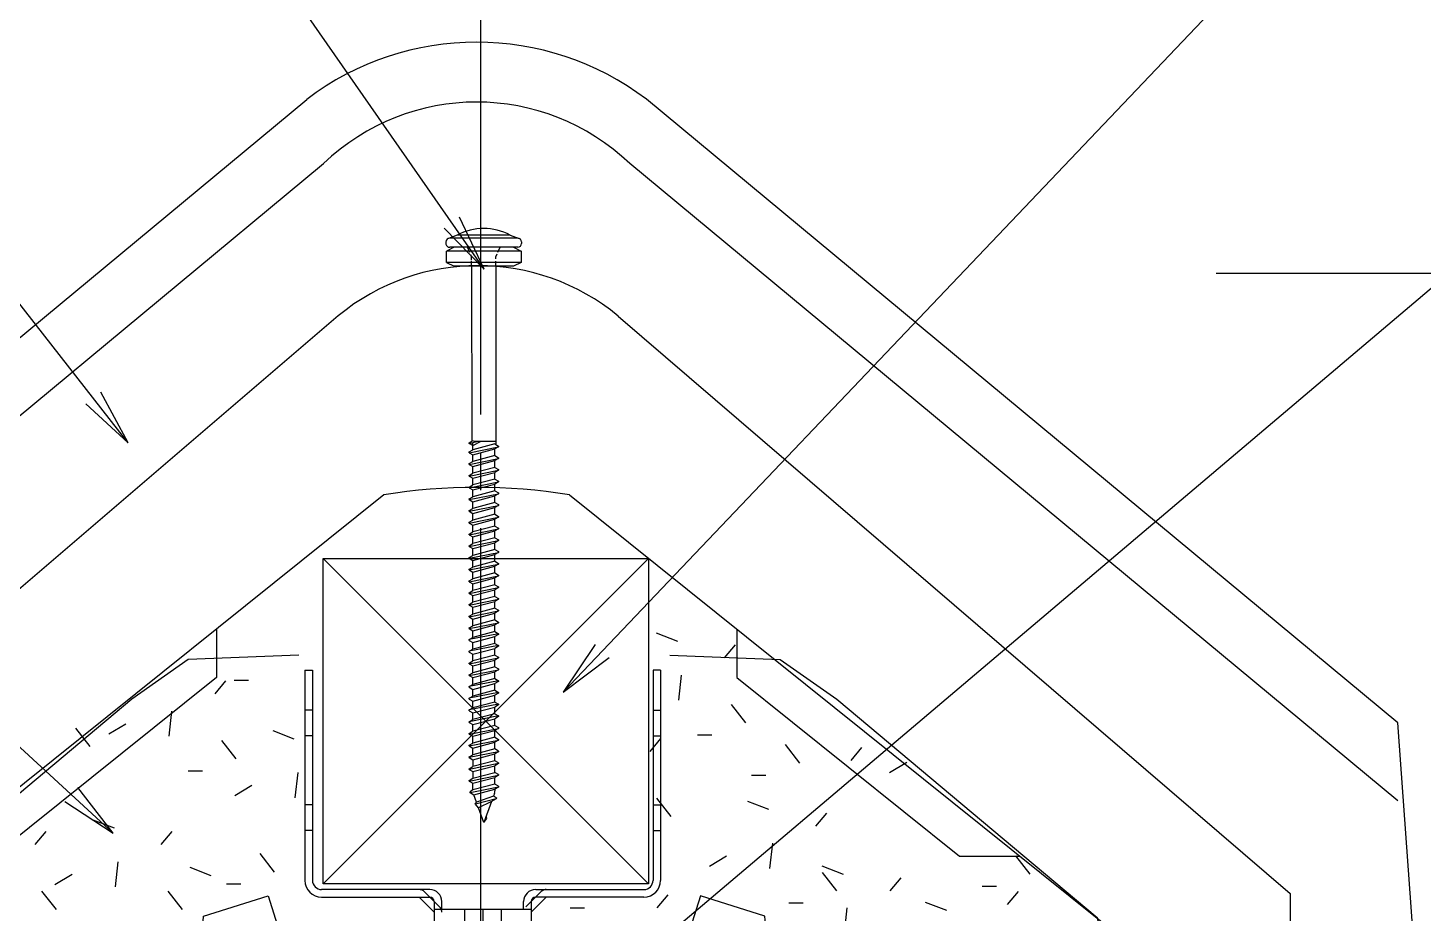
# Model space of a CAD drawing. Extents: x -1727 to 4652, y -2308 to 2357.
# Drawn here: x 663.5 to 847.9, y 597.9 to 714.9 of the extents above; entities that cross this region are included whole.
import ezdxf

# ---------------------------------------------------------------- set-up
doc = ezdxf.new("R2010")
doc.units = 0
doc.header["$LTSCALE"] = 5
doc.linetypes.add('DASHDOT', pattern=[43, 40, -1, 1, -1])
doc.linetypes.add('DASHED', pattern=[7, 6, -1])
for name, color, linetype in [('0-1', 7, 'CONTINUOUS'), ('0-2', 7, 'CONTINUOUS'), ('0-3', 7, 'CONTINUOUS'), ('0-4', 7, 'CONTINUOUS')]:
    doc.layers.add(name, color=color, linetype=linetype)

msp = doc.modelspace()

# ---------------------------------------------------------------- linework, layer by layer
at = {"layer": '0-1', "color": 4, "linetype": 'CONTINUOUS'}
for p, q in [((718.7496, 686.578), (718.7496, 686.3779)), ((719.8246, 685.878), (718.8248, 685.378)), ((720.2495, 687.4783), (719.0774, 687.0479)), ((728.2496, 687.0795), (719.2496, 687.0779)), ((728.2498, 685.8795), (719.2498, 685.8779)), ((727.2494, 687.4795), (720.2495, 687.4783)), ((721.8978, 685.1884), (721.5988, 685.8783)), ((725.6148, 685.219), (725.9008, 685.8791)), ((727.2494, 687.4795), (728.4215, 687.0495)), ((727.6747, 685.8794), (728.6747, 685.3798)), ((728.7495, 686.5798), (728.7495, 686.3797)), ((728.6747, 685.3798), (718.8248, 685.378)), ((718.8251, 683.878), (718.8248, 685.378)), ((722.1499, 684.6085), (722.025, 684.8986)), ((722.1499, 684.1984), (722.1499, 684.6085)), ((722.1501, 683.3785), (722.15, 684.0385)), ((725.35, 684.6091), (725.52, 684.9991)), ((725.35, 684.3691), (725.35, 684.6091)), ((725.3502, 683.3791), (725.3501, 684.0592)), ((728.6747, 685.3798), (728.675, 683.8798)), ((728.675, 683.8798), (718.8251, 683.878)), ((718.8251, 683.878), (719.8251, 683.3781)), ((727.6752, 683.3795), (719.8251, 683.3781)), ((722.1501, 683.3785), (722.1541, 660.3784)), ((725.3502, 683.3791), (725.3543, 659.929)), ((728.675, 683.8798), (727.6752, 683.3795)), ((721.8044, 660.0484), (722.2193, 660.2986)), ((721.8044, 659.9584), (722.8223, 660.2088)), ((721.8044, 659.9584), (721.8044, 660.0484)), ((722.1541, 660.3784), (722.2193, 660.2986)), ((722.5874, 660.2087), (722.2193, 660.2986)), ((722.2924, 659.1185), (722.2922, 660.0086)), ((722.2923, 659.6687), (723.3122, 660.2088)), ((725.3543, 660.2092), (722.5874, 660.2087)), ((722.2923, 659.6687), (721.8044, 659.9584)), ((721.8046, 658.7386), (725.7045, 659.5193)), ((721.8046, 658.8385), (722.2924, 659.1185)), ((721.8046, 658.7386), (721.8046, 658.8385)), ((721.8046, 658.7386), (722.2925, 658.4585)), ((725.2172, 659.899), (722.2924, 659.1185)), ((722.2925, 658.4585), (725.2173, 659.239)), ((722.2926, 657.5687), (722.2925, 658.4585)), ((725.2175, 658.3492), (722.2926, 657.5687)), ((725.2172, 659.899), (725.7045, 659.6192)), ((725.7045, 659.5193), (725.2173, 659.239)), ((725.2175, 658.3492), (725.2173, 659.239)), ((725.2175, 658.3492), (725.7047, 658.0691)), ((725.7045, 659.6192), (725.7045, 659.5193)), ((721.8049, 657.1885), (725.7048, 657.9692)), ((721.8049, 657.2884), (722.2926, 657.5687)), ((721.8049, 657.1885), (721.8049, 657.2884)), ((721.8049, 657.1885), (722.2927, 656.9087)), ((721.8052, 655.6384), (725.705, 656.4191)), ((722.2927, 656.9087), (725.2176, 657.6892)), ((722.2929, 656.0186), (722.2927, 656.9087)), ((725.2178, 656.7991), (722.2929, 656.0186)), ((725.7048, 657.9692), (725.2176, 657.6892)), ((725.2178, 656.7991), (725.2176, 657.6892)), ((725.2178, 656.7991), (725.705, 656.5193)), ((725.705, 656.4191), (725.2179, 656.1391)), ((725.7047, 658.0691), (725.7048, 657.9692)), ((725.705, 656.5193), (725.705, 656.4191)), ((721.8052, 655.7386), (722.2929, 656.0186)), ((721.8052, 655.6384), (721.8052, 655.7386)), ((721.8052, 655.6384), (722.293, 655.3586)), ((721.8054, 654.0886), (725.7053, 654.8693)), ((722.293, 655.3586), (725.2179, 656.1391)), ((722.2932, 654.4685), (722.293, 655.3586)), ((725.218, 655.249), (722.2932, 654.4685)), ((722.2933, 653.8085), (725.2182, 654.589)), ((725.218, 655.249), (725.2179, 656.1391)), ((725.218, 655.249), (725.7053, 654.9692)), ((725.7053, 654.8693), (725.2182, 654.589)), ((725.2183, 653.6992), (725.2182, 654.589)), ((725.7053, 654.9692), (725.7053, 654.8693)), ((721.8054, 654.1885), (722.2932, 654.4685)), ((721.8054, 654.0886), (721.8054, 654.1885)), ((721.8054, 654.0886), (722.2933, 653.8085)), ((721.8057, 652.5385), (725.7056, 653.3192)), ((721.8057, 652.6384), (722.2935, 652.9187)), ((721.8057, 652.5385), (721.8057, 652.6384)), ((722.2935, 652.9187), (722.2933, 653.8085)), ((725.2183, 653.6992), (722.2935, 652.9187)), ((722.2936, 652.2587), (725.2184, 653.0392)), ((725.2183, 653.6992), (725.7056, 653.4191)), ((725.7056, 653.3192), (725.2184, 653.0392)), ((725.2186, 652.1491), (725.2184, 653.0392)), ((725.7056, 653.4191), (725.7056, 653.3192)), ((721.8057, 652.5385), (722.2936, 652.2587)), ((721.806, 650.9884), (725.7059, 651.7691)), ((721.806, 651.0886), (722.2937, 651.3686)), ((721.806, 650.9884), (721.806, 651.0886)), ((721.806, 650.9884), (722.2938, 650.7086)), ((722.2937, 651.3686), (722.2936, 652.2587)), ((725.2186, 652.1491), (722.2937, 651.3686)), ((722.2938, 650.7086), (725.2187, 651.4891)), ((725.2186, 652.1491), (725.7058, 651.8693)), ((725.7059, 651.7691), (725.2187, 651.4891)), ((725.2189, 650.599), (725.2187, 651.4891)), ((725.7058, 651.8693), (725.7059, 651.7691)), ((721.8062, 649.5385), (722.294, 649.8185)), ((721.8063, 649.4386), (721.8062, 649.5385)), ((721.8063, 649.4386), (725.7061, 650.2193)), ((721.8063, 649.4386), (722.2941, 649.1585)), ((722.294, 649.8185), (722.2938, 650.7086)), ((725.2189, 650.599), (722.294, 649.8185)), ((722.2941, 649.1585), (725.219, 649.939)), ((722.2943, 648.2687), (722.2941, 649.1585)), ((725.2191, 649.0492), (722.2943, 648.2687)), ((725.2189, 650.599), (725.7061, 650.3093)), ((725.7061, 650.2193), (725.219, 649.939)), ((725.2191, 649.0492), (725.219, 649.939)), ((725.2191, 649.0492), (725.7064, 648.7592)), ((725.7061, 650.3093), (725.7061, 650.2193)), ((721.8065, 647.8885), (725.7064, 648.6692)), ((721.8065, 647.9884), (722.2943, 648.2687)), ((721.8065, 647.8885), (721.8065, 647.9884)), ((721.8065, 647.8885), (722.2944, 647.6087)), ((721.8068, 646.3384), (725.7067, 647.1191)), ((722.2944, 647.6087), (725.2193, 648.3892)), ((722.2945, 646.7186), (722.2944, 647.6087)), ((725.2194, 647.4991), (722.2945, 646.7186)), ((725.7064, 648.6692), (725.2193, 648.3892)), ((725.2194, 647.4991), (725.2193, 648.3892)), ((725.2194, 647.4991), (725.7067, 647.2091)), ((725.7067, 647.1191), (725.2195, 646.8391)), ((725.7064, 648.7592), (725.7064, 648.6692)), ((725.7067, 647.2091), (725.7067, 647.1191)), ((721.8068, 646.4386), (722.2945, 646.7186)), ((721.8068, 646.3384), (721.8068, 646.4386)), ((721.8068, 646.3384), (722.2947, 646.0586)), ((721.8071, 644.7886), (725.7069, 645.5693)), ((722.2947, 646.0586), (725.2195, 646.8391)), ((722.2948, 645.1685), (722.2947, 646.0586)), ((725.2197, 645.949), (722.2948, 645.1685)), ((722.2949, 644.5085), (725.2198, 645.289)), ((725.2197, 645.949), (725.2195, 646.8391)), ((725.2197, 645.949), (725.7069, 645.6593)), ((725.7069, 645.5693), (725.2198, 645.289)), ((725.22, 644.3992), (725.2198, 645.289)), ((725.7069, 645.6593), (725.7069, 645.5693)), ((721.8071, 644.8885), (722.2948, 645.1685)), ((721.8071, 644.7886), (721.8071, 644.8885)), ((721.8071, 644.7886), (722.2949, 644.5085)), ((721.8073, 643.3384), (722.2951, 643.6187)), ((721.8074, 643.2385), (725.7072, 644.0192)), ((722.2951, 643.6187), (722.2949, 644.5085)), ((725.22, 644.3992), (722.2951, 643.6187)), ((722.2952, 642.9587), (725.2201, 643.7392)), ((725.22, 644.3992), (725.7072, 644.1092)), ((725.7072, 644.0192), (725.2201, 643.7392)), ((725.2202, 642.8491), (725.2201, 643.7392)), ((725.7072, 644.1092), (725.7072, 644.0192)), ((721.8074, 643.2385), (721.8073, 643.3384)), ((721.8074, 643.2385), (722.2952, 642.9587)), ((721.8076, 641.6884), (725.7075, 642.4691)), ((721.8076, 641.7886), (722.2954, 642.0686)), ((721.8076, 641.6884), (721.8076, 641.7886)), ((721.8076, 641.6884), (722.2955, 641.4086)), ((722.2954, 642.0686), (722.2952, 642.9587)), ((725.2202, 642.8491), (722.2954, 642.0686)), ((722.2955, 641.4086), (725.2203, 642.1792)), ((725.2202, 642.8491), (725.7075, 642.5591)), ((725.7075, 642.4691), (725.2203, 642.1792)), ((725.2205, 641.2891), (725.2203, 642.1792)), ((725.7075, 642.5591), (725.7075, 642.4691)), ((721.8079, 640.1386), (725.7078, 640.9193)), ((721.8079, 640.2385), (722.2956, 640.5185)), ((721.8079, 640.1386), (721.8079, 640.2385)), ((721.8079, 640.1386), (722.2958, 639.8585)), ((722.2956, 640.5185), (722.2955, 641.4086)), ((725.2205, 641.2891), (722.2956, 640.5185)), ((722.2958, 639.8585), (725.2206, 640.6291)), ((722.2959, 638.9687), (722.2958, 639.8585)), ((725.2208, 639.739), (722.2959, 638.9687)), ((725.2205, 641.2891), (725.7078, 641.0093)), ((725.7078, 640.9193), (725.2206, 640.6291)), ((725.2208, 639.739), (725.2206, 640.6291)), ((725.2208, 639.739), (725.708, 639.4592)), ((725.7078, 641.0093), (725.7078, 640.9193)), ((721.8082, 638.5885), (725.708, 639.3692)), ((721.8082, 638.6884), (722.2959, 638.9687)), ((721.8082, 638.5885), (721.8082, 638.6884)), ((721.8082, 638.5885), (722.296, 638.3087)), ((722.296, 638.3087), (725.2209, 639.079)), ((722.2962, 637.4186), (722.296, 638.3087)), ((725.2211, 638.1892), (722.2962, 637.4186)), ((725.708, 639.3692), (725.2209, 639.079)), ((725.2211, 638.1892), (725.2209, 639.079)), ((725.2211, 638.1892), (725.7083, 637.9091)), ((725.708, 639.4592), (725.708, 639.3692)), ((725.7083, 637.9091), (725.7083, 637.8191)), ((721.8084, 637.1386), (722.2962, 637.4186)), ((721.8085, 637.0384), (721.8084, 637.1386)), ((721.8085, 637.0384), (725.7083, 637.8191)), ((721.8085, 637.0384), (722.2963, 636.7586)), ((721.8087, 635.4886), (725.7086, 636.2693)), ((722.2963, 636.7586), (725.2212, 637.5292)), ((722.2965, 635.8685), (722.2963, 636.7586)), ((725.2213, 636.6391), (722.2965, 635.8685)), ((725.7083, 637.8191), (725.2212, 637.5292)), ((725.2213, 636.6391), (725.2212, 637.5292)), ((725.2213, 636.6391), (725.7086, 636.3593)), ((725.7086, 636.2693), (725.2214, 635.9791)), ((725.7086, 636.3593), (725.7086, 636.2693)), ((721.8087, 635.5885), (722.2965, 635.8685)), ((721.8087, 635.4886), (721.8087, 635.5885)), ((721.8087, 635.4886), (722.2966, 635.2085)), ((725.7088, 634.8092), (721.809, 634.0384)), ((721.809, 634.0384), (722.2967, 634.3187)), ((722.2966, 635.2085), (725.2214, 635.9791)), ((722.2967, 634.3187), (722.2966, 635.2085)), ((725.2216, 635.089), (722.2967, 634.3187)), ((722.2969, 633.6587), (725.2217, 634.429)), ((725.2216, 635.089), (725.2214, 635.9791)), ((725.2216, 635.089), (725.7088, 634.8092)), ((725.7089, 634.7192), (725.2217, 634.429)), ((725.2219, 633.5392), (725.2217, 634.429)), ((725.7088, 634.8092), (725.7089, 634.7192)), ((721.809, 633.9385), (721.809, 634.0384)), ((721.809, 633.9385), (722.2969, 633.6587)), ((725.7091, 633.2591), (721.8093, 632.4886)), ((721.8093, 632.4886), (722.297, 632.7686)), ((721.8093, 632.3884), (721.8093, 632.4886)), ((721.8093, 632.3884), (722.2971, 632.1086)), ((722.297, 632.7686), (722.2969, 633.6587)), ((725.2219, 633.5392), (722.297, 632.7686)), ((722.2971, 632.1086), (725.222, 632.8792)), ((725.2219, 633.5392), (725.7091, 633.2591)), ((725.7091, 633.1592), (725.222, 632.8792)), ((725.2221, 631.9891), (725.222, 632.8792)), ((725.7091, 633.2591), (725.7091, 633.1592)), ((721.8095, 630.8386), (725.7094, 631.6091)), ((721.8095, 630.9385), (722.2973, 631.2185)), ((721.8095, 630.8386), (721.8095, 630.9385)), ((721.8095, 630.8386), (722.2974, 630.5585)), ((722.2973, 631.2185), (722.2971, 632.1086)), ((725.2221, 631.9891), (722.2973, 631.2185)), ((722.2974, 630.5585), (725.2223, 631.3291)), ((722.2976, 629.6687), (722.2974, 630.5585)), ((725.2221, 631.9891), (725.7094, 631.7093)), ((725.7094, 631.6091), (725.2223, 631.3291)), ((725.2224, 630.439), (725.2223, 631.3291)), ((725.7094, 631.7093), (725.7094, 631.6091)), ((721.8098, 629.2885), (725.7097, 630.0593)), ((721.8098, 629.3884), (722.2976, 629.6687)), ((721.8098, 629.2885), (721.8098, 629.3884)), ((721.8098, 629.2885), (722.2977, 629.0087)), ((725.2224, 630.439), (722.2976, 629.6687)), ((722.2977, 629.0087), (725.2225, 629.779)), ((722.2978, 628.1186), (722.2977, 629.0087)), ((725.2227, 628.8892), (722.2978, 628.1186)), ((725.2224, 630.439), (725.7097, 630.1592)), ((725.7097, 630.0593), (725.2225, 629.779)), ((725.2227, 628.8892), (725.2225, 629.779)), ((725.2227, 628.8892), (725.7099, 628.6091)), ((725.7097, 630.1592), (725.7097, 630.0593)), ((725.7099, 628.6091), (721.8101, 627.8386)), ((721.8101, 627.8386), (722.2978, 628.1186)), ((721.8101, 627.7384), (721.8101, 627.8386)), ((721.8101, 627.7384), (722.2979, 627.4586)), ((725.7102, 627.0593), (721.8104, 626.2885)), ((722.2979, 627.4586), (725.2228, 628.2292)), ((722.2981, 626.5685), (722.2979, 627.4586)), ((725.223, 627.3391), (722.2981, 626.5685)), ((725.71, 628.5092), (725.2228, 628.2292)), ((725.223, 627.3391), (725.2228, 628.2292)), ((725.223, 627.3391), (725.7102, 627.0593)), ((725.7102, 626.9591), (725.2231, 626.6791)), ((725.7099, 628.6091), (725.71, 628.5092)), ((725.7102, 627.0593), (725.7102, 626.9591)), ((721.8104, 626.2885), (722.2981, 626.5685)), ((721.8104, 626.1886), (721.8104, 626.2885)), ((721.8104, 626.1886), (722.2982, 625.9085)), ((725.7105, 625.5092), (721.8106, 624.7384)), ((721.8106, 624.7384), (722.2984, 625.0187)), ((722.2982, 625.9085), (725.2231, 626.6791)), ((722.2984, 625.0187), (722.2982, 625.9085)), ((725.2232, 625.789), (722.2984, 625.0187)), ((722.2985, 624.3587), (725.2234, 625.129)), ((725.2232, 625.789), (725.2231, 626.6791)), ((725.2232, 625.789), (725.7105, 625.5092)), ((725.7105, 625.4093), (725.2234, 625.129)), ((725.2235, 624.2392), (725.2234, 625.129)), ((725.7105, 625.5092), (725.7105, 625.4093)), ((721.8106, 624.6385), (721.8106, 624.7384)), ((721.8106, 624.6385), (722.2985, 624.3587)), ((725.7108, 623.9591), (721.8109, 623.1886)), ((721.8109, 623.1886), (722.2986, 623.4686)), ((721.8109, 623.0884), (721.8109, 623.1886)), ((722.2986, 623.4686), (722.2985, 624.3587)), ((725.2235, 624.2392), (722.2986, 623.4686)), ((722.2988, 622.8086), (725.2236, 623.5792)), ((725.2235, 624.2392), (725.7108, 623.9591)), ((725.7108, 623.8592), (725.2236, 623.5792)), ((725.2238, 622.6891), (725.2236, 623.5792)), ((725.7108, 623.9591), (725.7108, 623.8592)), ((721.8109, 623.0884), (722.2988, 622.8086)), ((721.8112, 621.5386), (725.7111, 622.3091)), ((721.8112, 621.6385), (722.2989, 621.9185)), ((721.8112, 621.5386), (721.8112, 621.6385)), ((721.8112, 621.5386), (722.299, 621.2585)), ((722.2989, 621.9185), (722.2988, 622.8086)), ((725.2238, 622.6891), (722.2989, 621.9185)), ((722.299, 621.2585), (725.2239, 622.0291)), ((725.2238, 622.6891), (725.711, 622.4093)), ((725.7111, 622.3091), (725.2239, 622.0291)), ((725.2241, 621.139), (725.2239, 622.0291)), ((725.711, 622.4093), (725.7111, 622.3091)), ((721.8114, 620.0884), (722.2992, 620.3687)), ((721.8115, 619.9885), (721.8114, 620.0884)), ((721.8115, 619.9885), (725.7113, 620.7593)), ((721.8115, 619.9885), (722.2993, 619.7087)), ((722.2992, 620.3687), (722.299, 621.2585)), ((725.2241, 621.139), (722.2992, 620.3687)), ((722.2993, 619.7087), (725.2242, 620.479)), ((722.2995, 618.8186), (722.2993, 619.7087)), ((725.2243, 619.5892), (722.2995, 618.8186)), ((725.7116, 619.3091), (725.2234, 619.5892)), ((725.2241, 621.139), (725.7113, 620.8592)), ((725.7113, 620.7593), (725.2242, 620.479)), ((725.2243, 619.5892), (725.2242, 620.479)), ((725.7113, 620.8592), (725.7113, 620.7593)), ((725.7116, 619.2092), (721.8117, 618.4384)), ((721.8117, 618.5386), (722.3025, 618.8186)), ((721.8117, 618.4384), (721.8117, 618.5386)), ((721.8117, 618.4384), (722.3008, 618.1586)), ((725.7119, 617.6591), (721.812, 616.8886)), ((722.2996, 618.1586), (725.2245, 618.9292)), ((722.2996, 618.1586), (722.2997, 617.2685)), ((725.2246, 618.0391), (722.2997, 617.2685)), ((725.7116, 619.2092), (725.2206, 618.9292)), ((725.7119, 617.6591), (725.2208, 617.3791)), ((725.7119, 617.7593), (725.2237, 618.0391)), ((725.2246, 618.0391), (725.2245, 618.9292)), ((725.7116, 619.3091), (725.7116, 619.2092)), ((725.7119, 617.7593), (725.7119, 617.6591)), ((721.812, 616.9786), (722.3027, 617.2685)), ((721.812, 616.8886), (721.812, 616.9786)), ((721.812, 616.8886), (722.3011, 616.6085)), ((721.8123, 615.3385), (725.7121, 616.1093)), ((722.2999, 616.6085), (725.2247, 617.3791)), ((722.2999, 616.6085), (722.3, 615.7187)), ((722.3, 615.7187), (725.2249, 616.489)), ((722.3001, 615.0587), (725.225, 615.829)), ((725.7121, 616.1093), (725.2211, 615.829)), ((725.7121, 616.2092), (725.224, 616.489)), ((725.2249, 616.489), (725.2247, 617.3791)), ((725.2252, 614.9392), (725.225, 615.829)), ((725.7121, 616.2092), (725.7121, 616.1093)), ((721.8123, 615.4285), (722.303, 615.7187)), ((721.8123, 615.3385), (721.8123, 615.4285)), ((721.8123, 615.3385), (722.3013, 615.0587)), ((722.3003, 614.1686), (721.9493, 613.9084)), ((725.7124, 614.5592), (721.9494, 613.8085)), ((722.3003, 614.1686), (722.3001, 615.0587)), ((725.2252, 614.9392), (722.3003, 614.1686)), ((722.4255, 613.5386), (725.2253, 614.2792)), ((725.7124, 614.5592), (725.2214, 614.2792)), ((725.7124, 614.6591), (725.2243, 614.9392)), ((725.2253, 614.2792), (725.2253, 614.059)), ((725.7124, 614.6591), (725.7124, 614.5592)), ((721.9386, 613.8184), (722.4264, 613.5386)), ((721.9494, 613.8085), (721.9493, 613.9084)), ((722.7767, 612.5687), (722.4255, 613.5386)), ((722.7767, 612.5687), (722.6057, 612.3887)), ((722.6438, 612.2987), (722.6057, 612.3887)), ((725.3947, 612.9991), (722.6438, 612.2987)), ((723.0588, 611.7987), (722.6438, 612.2987)), ((725.0274, 613.3389), (722.7767, 612.5687)), ((724.7027, 612.5991), (723.0588, 611.7987)), ((724.7747, 612.6489), (723.7632, 609.8689)), ((725.3947, 612.9991), (724.7027, 612.5991)), ((725.1645, 613.7191), (725.0274, 613.3389)), ((725.4376, 613.1092), (725.0274, 613.3389)), ((725.4376, 613.1092), (725.3947, 612.9991)), ((723.7632, 609.8689), (723.0588, 611.7987)), ((723.7632, 609.8689), (724.1382, 610.379)), ((724.1382, 610.379), (724.0691, 610.709))]:
    msp.add_line(p, q, dxfattribs=at)
at = {"layer": '0-1', "color": 3, "linetype": 'CONTINUOUS'}
for p, q in [((702.54, 601.7683), (702.54, 644.7683)), ((702.54, 644.7683), (745.54, 644.7683)), ((745.54, 644.7683), (745.54, 601.7683)), ((745.54, 601.7683), (702.54, 601.7683))]:
    msp.add_line(p, q, dxfattribs=at)
at = {"layer": '0-1', "color": 7, "linetype": 'CONTINUOUS'}
for p, q in [((745.54, 644.7683), (702.54, 601.7683)), ((702.54, 644.7683), (745.54, 601.7683)), ((749.3813, 633.7834), (746.5827, 634.8671)), ((756.9648, 633.3314), (755.5202, 631.6162)), ((749.8323, 629.3597), (749.4709, 626.0193)), ((689.6436, 628.57), (688.199, 626.8548)), ((692.668, 628.6374), (690.7721, 628.6376)), ((756.4224, 625.477), (758.3181, 623.0393)), ((682.5111, 624.5983), (682.1497, 621.258)), ((669.8039, 622.3424), (671.6996, 619.9047)), ((676.4621, 622.8835), (674.205, 621.5295)), ((698.7161, 620.8953), (695.9175, 621.979)), ((753.8942, 621.4146), (751.9983, 621.4148)), ((689.1012, 620.7156), (690.9969, 618.2779)), ((747.1255, 620.9551), (745.6808, 619.2399)), ((763.5637, 620.1565), (765.4593, 617.7187)), ((773.6799, 619.7904), (772.2352, 618.0752)), ((779.6444, 617.8034), (777.3872, 616.4494)), ((686.573, 616.6532), (684.6771, 616.6534)), ((699.1671, 616.4715), (698.8057, 613.1312)), ((761.0354, 616.0941), (759.1395, 616.0943)), ((693.1182, 614.7568), (690.861, 613.4028)), ((746.5831, 613.1008), (748.4788, 610.663)), ((761.439, 611.567), (758.6404, 612.6506)), ((769.0226, 611.1149), (767.5779, 609.3997)), ((665.8755, 608.6653), (664.4308, 606.9501)), ((674.9487, 609.1159), (672.1501, 610.1995)), ((682.5322, 608.6638), (681.0876, 606.9486)), ((761.89, 607.1432), (761.5286, 603.8029)), ((694.1756, 605.7639), (696.0712, 603.3261)), ((755.8411, 605.4284), (753.584, 604.0744)), ((794.0145, 605.486), (795.9102, 603.0483)), ((669.3508, 602.9773), (667.0936, 601.6233)), ((675.3997, 604.6921), (675.0383, 601.3517)), ((687.7454, 602.8176), (684.9468, 603.9013)), ((771.2765, 602.9973), (768.4779, 604.081)), ((768.4802, 603.2606), (770.3758, 600.8228)), ((691.6473, 601.7015), (689.7514, 601.7016)), ((778.86, 602.5453), (777.4154, 600.8301)), ((791.4863, 601.4237), (789.5904, 601.4238)), ((665.3331, 600.8109), (667.2287, 598.3732)), ((681.9898, 600.8094), (683.8855, 598.3717)), ((748.0757, 600.3265), (746.6311, 598.6113)), ((765.952, 599.1982), (764.0561, 599.1983)), ((784.9226, 598.2357), (782.124, 599.3193)), ((794.3526, 600.7463), (792.908, 599.0311)), ((737.0719, 598.5661), (735.1761, 598.5662)), ((771.7275, 598.5736), (771.3661, 595.2332))]:
    msp.add_line(p, q, dxfattribs=at)
at = {"layer": '0-1', "color": 6, "linetype": 'CONTINUOUS'}
for p, q in [((700.1177, 630.0117), (700.1177, 602.2117)), ((700.1177, 630.0117), (701.1177, 630.0117)), ((701.1177, 630.0117), (701.1177, 602.2117)), ((746.1177, 630.0117), (746.1177, 602.2117)), ((747.1177, 630.0117), (746.1177, 630.0117)), ((747.1177, 630.0117), (747.1177, 602.2117)), ((716.6177, 601.0117), (702.3177, 601.0117)), ((730.6177, 601.0117), (744.9177, 601.0117)), ((702.3177, 600.0117), (716.6177, 600.0117)), ((715.2177, 600.0117), (717.2177, 598.0117)), ((717.2177, 599.4117), (717.2177, 593.2929)), ((718.2177, 598.4117), (718.2177, 599.4117)), ((729.0177, 598.4117), (729.0177, 599.4117)), ((732.0177, 600.0117), (730.0177, 598.0117)), ((730.0177, 599.4117), (730.0177, 593.2929)), ((744.9177, 600.0117), (730.6177, 600.0117)), ((717.2177, 598.4117), (730.0177, 598.4117)), ((721.2035, 598.4117), (721.2035, 593.2929)), ((723.6177, 598.4117), (723.6177, 562.5251)), ((726.032, 598.4117), (726.032, 593.2929))]:
    msp.add_line(p, q, dxfattribs=at)
at = {"layer": '0-1', "color": 6, "linetype": 'DASHED'}
for p, q in [((701.1177, 624.7117), (700.1177, 624.7117)), ((746.1177, 624.7117), (747.1177, 624.7117)), ((701.1177, 621.3117), (700.1177, 621.3117)), ((746.1177, 621.3117), (747.1177, 621.3117)), ((701.1177, 612.2117), (700.1177, 612.2117)), ((746.1177, 612.2117), (747.1177, 612.2117)), ((701.1177, 608.8117), (700.1177, 608.8117)), ((746.1177, 608.8117), (747.1177, 608.8117)), ((715.9249, 600.7188), (717.9249, 598.7188)), ((731.3106, 600.7188), (729.3106, 598.7188))]:
    msp.add_line(p, q, dxfattribs=at)
at = {"layer": '0-1', "color": 7, "linetype": 'CONTINUOUS'}
for points in [[(699.3086, 631.9899), (684.7087, 631.3892), (677.242, 626.1625), (642.8312, 597.2954), (638.8941, 575.781), (639.8626, 574.8125), (666.7871, 583.7228), (666.5012, 589.5093), (686.5264, 594.8615), (686.7383, 597.4755), (695.2611, 600.1873), (700.8784, 582.3668), (706.4958, 567.0645), (715.6989, 558.6813)], [(748.3365, 631.9899), (762.9364, 631.3892), (770.4031, 626.1625), (804.8139, 597.2954), (808.751, 575.781), (807.7825, 574.8125), (780.858, 583.7228), (781.1439, 589.5093), (761.1187, 594.8615), (760.9068, 597.4755), (752.384, 600.1873), (746.7667, 582.3668), (741.1493, 567.0645), (731.9462, 558.6813)]]:
    msp.add_lwpolyline(points, dxfattribs=at)
at = {"layer": '0-1', "color": 4, "linetype": 'CONTINUOUS'}
for centre, radius, start, end in [((723.7507, 681.1189), 7.2555, 61.1686, 118.8521), ((719.2497, 686.5781), 0.5001, 90.0101, 180.0101), ((719.2497, 686.378), 0.5001, 180.0101, 270.0101), ((728.2497, 686.5797), 0.5001, 0.0101, 90.0101), ((728.2497, 686.3796), 0.5001, 270.0101, 360.0101), ((724.2254, 614.0588), 0.9999, 340.0101, 360.0101)]:
    msp.add_arc(centre, radius, start, end, dxfattribs=at)
at = {"layer": '0-1', "color": 6, "linetype": 'CONTINUOUS'}
for centre, radius, start, end in [((702.3177, 602.2117), 2.2, 180, 270), ((702.3177, 602.2117), 1.2, 180, 270), ((716.6177, 599.4117), 1.6, 0, 90), ((730.6177, 599.4117), 1.6, 90, 180), ((744.9177, 602.2117), 1.2, 270, 360), ((744.9177, 602.2117), 2.2, 270, 360), ((716.6177, 599.4117), 0.6, 0, 90), ((730.6177, 599.4117), 0.6, 90, 180)]:
    msp.add_arc(centre, radius, start, end, dxfattribs=at)
at = {"layer": '0-1', "color": 6, "linetype": 'DASHED'}
for centre, start, end in [((715.2177, 600.0117), 45, 90), ((732.0177, 600.0117), 90, 135), ((717.2177, 598.0117), 0, 45)]:
    msp.add_arc(centre, 1, start, end, dxfattribs=at)
at = {"layer": '0-2', "color": 2, "linetype": 'CONTINUOUS'}
for p, q in [((600.9677, 622.971), (700.3707, 705.425)), ((844.5517, 623.056), (745.2387, 705.435)), ((601.0697, 612.736), (702.5747, 696.933)), ((844.5517, 612.736), (743.0477, 696.933)), ((704.5327, 676.833), (615.3107, 600.426)), ((741.5137, 676.794), (830.3107, 600.504)), ((710.5507, 653.183), (616.1077, 577.426)), ((735.0707, 653.183), (829.9987, 577.037)), ((688.4147, 635.426), (688.4147, 629.017)), ((757.2077, 635.426), (757.2077, 629.017)), ((688.4147, 629.017), (659.0057, 605.426)), ((757.2077, 629.017), (786.6167, 605.426)), ((847.8107, 577.426), (844.5517, 623.056)), ((786.6167, 605.426), (794.6077, 605.426)), ((830.3107, 600.504), (830.3107, 577.426))]:
    msp.add_line(p, q, dxfattribs=at)
for centre, radius, start, end in [((722.8117, 675.932), 37.06, 52.7582, 127.267), ((722.8107, 675.849), 29.224, 46.1742, 133.826), ((722.9997, 654.379), 29.073, 50.4447, 129.436), ((722.8107, 575.485), 78.659, 81.0331, 98.9669)]:
    msp.add_arc(centre, radius, start, end, dxfattribs=at)
at = {"layer": '0-3', "color": 7, "linetype": 'CONTINUOUS'}
msp.add_line((820.5211, 682.459), (901.5928, 682.4516), dxfattribs=at)
for points in [[(723.8225, 682.9889), (580.8592, 888.1254), (565.8592, 888.1254)], [(676.7804, 660.0613), (593.0813, 767.1801), (543.0813, 767.1846)], [(734.227, 627.1019), (861.3737, 760.6864), (891.3737, 760.6864)], [(724.192, 574.842), (894.648, 719.2561), (924.648, 719.2561)], [(674.7729, 608.476), (570.4034, 704.5858), (520.4034, 704.5903)], [(718.5088, 688.4273), (723.8225, 682.9889), (720.5598, 689.8567)], [(671.1777, 665.2015), (676.7804, 660.0613), (673.1476, 666.7407)], [(738.4924, 633.3963), (734.227, 627.1019), (740.3032, 631.6727)], [(668.409, 612.637), (674.7729, 608.476), (670.1025, 614.4761)]]:
    msp.add_lwpolyline(points, dxfattribs=at)
at = {"layer": '0-4', "color": 4, "linetype": 'DASHDOT'}
msp.add_line((723.3751, 233.7828), (723.3751, 880.0737), dxfattribs=at)

doc.saveas('drawing.dxf')
